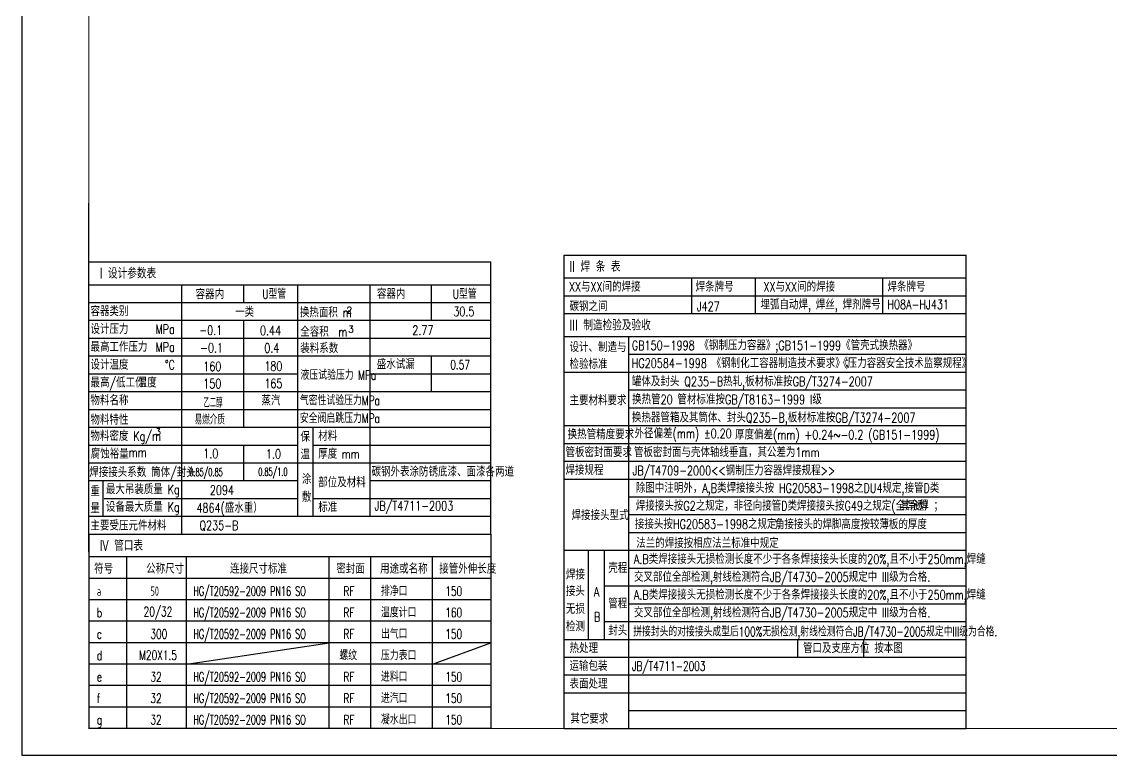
# Model space of a CAD drawing. Extents: x 28446 to 36913, y 3260 to 15560.
# Drawn here: x 28503 to 32567, y 9620 to 12358 of the extents above; entities that cross this region are included whole.
import ezdxf
from ezdxf.enums import TextEntityAlignment as Align

# ---------------------------------------------------------------- set-up
doc = ezdxf.new("R2010")
doc.units = 0
doc.header["$LTSCALE"] = 10
for name, color, linetype in [('1', 7, 'Continuous'), ('2', 1, 'Continuous'), ('K1', 4, 'Continuous')]:
    doc.layers.add(name, color=color, linetype=linetype)
doc.styles.add('HGCAD', font='gbenor.shx', dxfattribs={"width": 0.75, "bigfont": 'gbcbig.shx'})
doc.styles.add('hzfs', font='simplex.shx', dxfattribs={"width": 0.7, "bigfont": 'hzfs.shx'})
doc.styles.get("Standard").update_dxf_attribs({"font": 'txt', "width": 0.7, "bigfont": 'hztxt.shx'})

msp = doc.modelspace()

# ---------------------------------------------------------------- linework, layer by layer
for p, q in [((28502.804, 15560.049), (28502.804, 9620.049)), ((31238.826, 11401.549), (31238.826, 11268.549)), ((28752.804, 11310.049), (30252.804, 11310.049)), ((28752.804, 11243.549), (30252.804, 11243.549)), ((29778.804, 11177.049), (30252.804, 11177.049)), ((28804.776, 10645.049), (28804.776, 10512.049)), ((30675.019, 10385.049), (30675.019, 10052.549)), ((28502.804, 9620.049), (36912.804, 9620.049))]:
    msp.add_line(p, q)
at = {"linetype": 'ByBlock'}
for p, q in [((29330.118, 10778.049), (29330.118, 10645.049)), ((29117.776, 9960.049), (29649.305, 10040.049)), ((30035.304, 9960.049), (30252.804, 10040.049))]:
    msp.add_line(p, q, dxfattribs=at)
at = {"layer": '1', "color": 7}
for p, q in [((30526.326, 11401.549), (32026.326, 11401.549)), ((31001.326, 11401.549), (31001.326, 11268.549)), ((31713.826, 11401.549), (31713.826, 11268.549)), ((28752.804, 11376.549), (30252.804, 11376.549)), ((28752.804, 11376.549), (30177.804, 11376.549)), ((28752.804, 11376.549), (30252.804, 11376.549)), ((29098.392, 11376.549), (29098.392, 10445.549)), ((29330.118, 11376.549), (29330.118, 11310.049)), ((29531.804, 11376.549), (29531.804, 10512.049)), ((29801.171, 11376.549), (29801.171, 10512.049)), ((30030.089, 11376.549), (30030.089, 11243.549)), ((30526.326, 11335.049), (32026.326, 11335.049)), ((30526.326, 11268.549), (32026.326, 11268.549)), ((29330.118, 11243.549), (29330.118, 10844.549)), ((30766.754, 11183.049), (30766.754, 10784.049)), ((28752.804, 11177.049), (30252.804, 11177.049)), ((28752.804, 11110.549), (29531.804, 11110.549)), ((29531.804, 11110.549), (30177.804, 11110.549)), ((29588.804, 11110.549), (30252.804, 11110.549)), ((30030.089, 11110.549), (30030.089, 10977.549)), ((30766.754, 11116.549), (32026.326, 11116.549)), ((28752.804, 11044.049), (29531.804, 11044.049)), ((28752.804, 11044.049), (29531.804, 11044.049)), ((29801.171, 11044.049), (30252.804, 11044.049)), ((30526.326, 11050.049), (32026.326, 11050.049)), ((28752.804, 10977.549), (29531.804, 10977.549)), ((29531.804, 10977.549), (30252.804, 10977.549)), ((30766.754, 10983.549), (32026.326, 10983.549)), ((28752.804, 10911.049), (29531.804, 10911.049)), ((29531.804, 10911.049), (30252.804, 10911.049)), ((30766.754, 10917.049), (32026.326, 10917.049)), ((28752.804, 10844.549), (29531.804, 10844.549)), ((29531.804, 10844.549), (30252.804, 10844.549)), ((29588.804, 10844.549), (29588.804, 10578.549)), ((30526.326, 10850.549), (32026.326, 10850.549)), ((28752.804, 10778.049), (29531.804, 10778.049)), ((29588.804, 10778.049), (30252.804, 10778.049)), ((29778.804, 10778.049), (30252.804, 10778.049)), ((30526.326, 10784.049), (32026.326, 10784.049)), ((30526.326, 10784.049), (31951.326, 10784.049)), ((30526.326, 10784.049), (31951.326, 10784.049)), ((30526.326, 10784.049), (32026.326, 10784.049)), ((30766.754, 10784.049), (31951.326, 10784.049)), ((30766.754, 10784.049), (30766.754, 10052.549)), ((28752.804, 10711.549), (29531.804, 10711.549)), ((28752.804, 10711.549), (29531.804, 10711.549)), ((28752.804, 10711.549), (29531.804, 10711.549)), ((29531.804, 10711.549), (30252.804, 10711.549)), ((29531.804, 10711.549), (30252.804, 10711.549)), ((29588.804, 10711.549), (29588.804, 10512.049)), ((30526.326, 10717.549), (32026.326, 10717.549)), ((30526.326, 10651.049), (31951.326, 10651.049)), ((30526.326, 10651.049), (32026.326, 10651.049)), ((28752.804, 10645.049), (29531.804, 10645.049)), ((28752.804, 10645.049), (29531.804, 10645.049)), ((29801.171, 10645.049), (30252.804, 10645.049)), ((28809.66, 10578.549), (29531.804, 10578.549)), ((29588.804, 10578.549), (30252.804, 10578.549)), ((30766.754, 10584.549), (32026.326, 10584.549)), ((28752.804, 10512.049), (30252.804, 10512.049)), ((30766.754, 10518.049), (32026.326, 10518.049)), ((30766.754, 10451.549), (32026.326, 10451.549)), ((28752.804, 10445.549), (30252.804, 10445.549)), ((30526.326, 10385.049), (32026.326, 10385.049)), ((30616.001, 10385.049), (30616.001, 10052.549)), ((28895.304, 9720.049), (28895.304, 10360.049)), ((28895.304, 10027.549), (28895.304, 10360.049)), ((29117.776, 9720.049), (29117.776, 10360.049)), ((29649.305, 9720.049), (29649.305, 10360.049)), ((29804.587, 9720.049), (29804.587, 10360.049)), ((30035.304, 9720.049), (30035.304, 10360.049)), ((30766.754, 10318.549), (32026.326, 10318.549)), ((30252.804, 10280.049), (28752.804, 10280.049)), ((30252.804, 10280.049), (28752.804, 10280.049)), ((30675.019, 10252.049), (32026.326, 10252.049)), ((30252.804, 10200.049), (28752.804, 10200.049)), ((30766.754, 10185.549), (32026.326, 10185.549)), ((30252.804, 10120.049), (28752.804, 10120.049)), ((30675.019, 10119.049), (32026.326, 10119.049)), ((30252.804, 10040.049), (28752.804, 10040.049)), ((30526.326, 10052.549), (32026.326, 10052.549)), ((30526.326, 10052.549), (32026.326, 10052.549)), ((30616.001, 10052.549), (32026.326, 10052.549)), ((30766.754, 10052.549), (30766.754, 9919.549)), ((31397.442, 10052.549), (31397.442, 9986.049)), ((31642.803, 10052.549), (31642.803, 9986.049)), ((30252.804, 9960.049), (28752.804, 9960.049)), ((30526.326, 9986.049), (32026.326, 9986.049)), ((30526.326, 9919.549), (32026.326, 9919.549)), ((30526.326, 9919.549), (32026.326, 9919.549)), ((30766.754, 9919.549), (30766.754, 9720.049)), ((30252.804, 9880.049), (28752.804, 9880.049)), ((30526.326, 9853.049), (32026.326, 9853.049)), ((30526.326, 9853.049), (32026.326, 9853.049)), ((30252.804, 9800.049), (28752.804, 9800.049)), ((30766.754, 9786.549), (32026.326, 9786.549)), ((30252.804, 9720.049), (28752.804, 9720.049)), ((30526.326, 9720.049), (32026.326, 9720.049))]:
    msp.add_line(p, q, dxfattribs=at)
at = {"layer": '2'}
for p, q in [((28752.804, 10379.049), (28752.804, 11680.549)), ((30526.326, 10052.549), (30526.326, 11487.049)), ((30526.326, 11487.049), (32026.326, 11487.049)), ((32026.326, 10784.049), (32026.326, 11487.049)), ((28752.804, 11462.049), (30252.804, 11462.049)), ((30252.804, 10445.549), (30252.804, 11462.049)), ((30526.326, 11268.549), (32026.326, 11268.549)), ((30526.326, 11268.549), (32026.326, 11268.549)), ((30526.326, 11183.049), (32026.326, 11183.049)), ((32026.326, 10052.549), (32026.326, 10784.049)), ((28752.804, 10445.549), (28752.804, 9720.049)), ((28752.804, 10445.549), (30252.804, 10445.549)), ((28752.804, 10445.549), (30252.804, 10445.549)), ((28752.804, 10429.799), (28752.804, 9720.049)), ((30252.804, 10445.549), (30252.804, 9720.049)), ((30252.804, 10360.049), (28752.804, 10360.049)), ((30252.804, 10360.049), (28752.804, 10360.049)), ((30526.326, 9919.549), (30526.326, 10052.549)), ((32026.326, 9919.549), (32026.326, 10052.549)), ((30526.326, 9720.049), (30526.326, 9919.549)), ((32026.326, 9720.049), (32026.326, 9919.549))]:
    msp.add_line(p, q, dxfattribs=at)
at = {"layer": '2', "color": 1}
for p, q in [((30526.326, 11487.049), (32026.326, 11487.049)), ((28752.804, 10445.549), (30252.804, 10445.549))]:
    msp.add_line(p, q, dxfattribs=at)
at = {"layer": 'K1', "const_width": 4}
msp.add_lwpolyline([(36812.804, 9720.049), (36812.804, 15460.049), (28752.804, 15460.049), (28752.804, 9720.049)], close=True, dxfattribs=at)

# ---------------------------------------------------------------- texts
at = {"style": 'hzfs'}
for s, height, width, p in [('II 焊 条 表     ', 40, 0.75, (30546.326, 11444.299)), (' I 设计参数表', 40, 0.75, (28772.804, 11419.299)), ('XX与XX间的焊接', 35, 0.75, (30544.18, 11368.299)), ('焊条牌号', 35, 0.75, (31016.855, 11368.299)), ('XX与XX间的焊接', 35, 0.75, (31270.083, 11368.299)), ('焊条牌号', 35, 0.75, (31732.751, 11368.299)), ('容器内', 35, 0.75, (29151.408, 11340.227)), ('U型管', 35, 0.7, (29400.002, 11341.549)), ('容器内', 35, 0.75, (29827.733, 11341.549)), ('U型管', 35, 0.7, (30111.153, 11341.549)), ('碳钢之间', 35, 0.75, (30546.326, 11295.338)), ('J427', 35, 0.75, (31021.326, 11295.338)), ('埋弧自动焊, 焊丝, 焊剂牌号', 35, 0.75, (31258.826, 11301.799)), ('H08A-HJ431', 35, 0.75, (31732.345, 11303.007)), ('容器类别', 35, 0.75, (28758.993, 11276.799)), ('换热面积 m', 35, 0.75, (29540.3, 11272.555)), ('设计压力', 35, 0.75, (28758.993, 11210.299)), ('全容积  m', 35, 0.75, (29541.75, 11200.318)), ('III 制造检验及验收', 40, 0.75, (30546.326, 11225.799)), ('最高工作压力', 35, 0.75, (28758.993, 11143.799)), ('装料系数', 35, 0.75, (29541.75, 11138.465)), ('设计、制造与', 35, 0.75, (30546.326, 11142.765)), ('GB150-1998 《钢制压力容器》;GB151-1999《管壳式换热器》', 35, 0.75, (30778.984, 11149.799)), ('设计温度', 35, 0.75, (28758.993, 11077.299)), ('检验标准', 35, 0.75, (30546.326, 11079.465)), (' HG20584-1998 《钢制化工容器制造技术要求》；', 35, 0.75, (30760.659, 11083.299)), ('《压力容器安全技术监察规程》', 35, 0.75, (31548.953, 11083.299)), ('液压试验压力 MPa', 35, 0.7, (29542.535, 11039.115)), ('最高/低工作', 35, 0.75, (28758.993, 11010.799)), ('温度', 35, 0.75, (28935.161, 11010.512)), ('罐体及封头 Q235-B热轧,板材标准按GB/T3274-2007', 35, 0.75, (30779.193, 11015.049)), ('物料名称', 35, 0.75, (28758.993, 10944.299)), ('乙二醇', 35, 0.5, (29180.706, 10935.689)), ('蒸汽', 35, 0.75, (29396.995, 10943.523)), ('气密性试验压力MPa', 35, 0.7, (29540.077, 10944.299)), ('主要材料要求', 35, 0.75, (30546.326, 10944.231)), ('换热管20 管材标准按GB/T8163-1999 I级', 35, 0.75, (30779.786, 10947.991)), ('  易燃介质', 35, 0.6, (29118.678, 10872.549)), ('安全阀启跳压力MPa', 35, 0.7, (29540.077, 10877.799)), ('换热器管箱及其筒体、封头Q235-B,板材标准按GB/T3274-2007', 35, 0.75, (30779.193, 10880.103)), ('物料特性', 35, 0.75, (28758.993, 10871.764)), ('物料密度 Kg/m', 35, 0.75, (28758.993, 10811.299)), ('材料', 35, 0.75, (29608.804, 10811.299)), ('换热管精度要求', 34.9978, 0.75, (30539.421, 10817.376)), ('外径偏差(mm) %%p0.20', 34.99781, 0.75, (30789.125, 10820.837)), ('厚度偏差(mm) +0.24~-0.2 (GB151-1999)', 34.99781, 0.75, (31163.922, 10816.47)), ('管板密封面要求', 35, 0.75, (30531.326, 10750.799)), ('管板密封面与壳体轴线垂直，其公差为1mm', 35, 0.75, (30786.754, 10750.799)), ('腐蚀裕量', 35, 0.75, (28759.986, 10744.799)), ('1.0', 35, 0.75, (29179.789, 10746.362)), ('1.0', 35, 0.75, (29414.006, 10744.799)), ('厚度', 35, 0.75, (29608.804, 10744.799)), ('焊接接头系数 筒体/封头', 35, 0.75, (28754.703, 10676.214)), ('0.85/0.85', 30, 0.6, (29127.799, 10676.756)), ('0.85/1.0', 30, 0.6, (29384.777, 10677.863)), ('碳钢外表涂防锈底漆、面漆各两道', 35, 0.75, (29807.707, 10678.055)), ('焊接规程', 35, 0.75, (30531.326, 10684.299)), ('JB/T4709-2000<<钢制压力容器焊接规程>>', 35, 0.75, (30781.213, 10682.549)), ('部位及材料', 35, 0.75, (29608.804, 10638.105)), ('最大吊装质量 Kg', 35, 0.75, (28816.424, 10612.203)), ('除图中注明外，A,B类焊接接头按 HG20583-1998之DU4规定,接管D类', 35, 0.75, (30793.776, 10617.314)), ('JB/T4711-2003', 35, 0.75, (29818.779, 10550.898)), ('焊接接头按G2之规定，非径向接管D类焊接接头按G49之规定(全焊透）；', 35, 0.75, (30793.776, 10550.814)), ('其余焊', 35, 0.75, (31780.277, 10551.48)), ('设备最大质量 Kg', 35, 0.75, (28816.424, 10546.564)), ('标准', 35, 0.75, (29608.804, 10545.299)), ('焊接接头型式', 35, 0.75, (30553.999, 10515.317)), ('主要受压元件材料', 35, 0.75, (28758.993, 10476.714)), ('Q235-B', 35, 0.75, (29165.708, 10477.974)), ('接接头按HG20583-1998之规定，', 35, 0.75, (30790.412, 10482.472)), ('角接接头的焊脚高度按较薄板的厚度', 35, 0.75, (31312.75, 10481.48)), (' IV 管口表', 40, 0.75, (28772.804, 10402.799)), ('法兰的焊接按相应法兰标准中规定', 35, 0.75, (30795.279, 10411.48)), ('A.B类焊接接头无损检测长度不少于各条焊接接头长度的20%,且不小于250mm,焊缝', 35, 0.75, (30786.754, 10351.799)), ('符号', 35, 0.75, (28772.804, 10315.769)), ('公称尺寸', 35, 0.75, (28966.778, 10315.769)), ('连接尺寸标准', 35, 0.75, (29279.535, 10315.769)), ('密封面', 35, 0.75, (29676.277, 10315.769)), ('用途或名称', 35, 0.75, (29839.654, 10315.769)), ('接管外伸长度', 35, 0.75, (30060.296, 10315.769)), ('壳程', 35, 0.75, (30690.996, 10318.549)), ('焊接', 35, 0.75, (30532.915, 10294.032)), ('交叉部位全部检测,射线检测符合JB/T4730-2005规定中 III级为合格.', 35, 0.75, (30786.754, 10285.299)), ('接头', 35, 0.75, (30532.915, 10232.042)), ('A', 35, 0.75, (30637.235, 10230.127)), ('管程', 35, 0.75, (30690.996, 10185.549)), ('A.B类焊接接头无损检测长度不少于各条焊接接头长度的20%,且不小于250mm,焊缝', 35, 0.75, (30786.754, 10218.799)), ('无损', 35, 0.75, (30532.915, 10165.542)), ('交叉部位全部检测,射线检测符合JB/T4730-2005规定中 III级为合格.', 35, 0.75, (30786.754, 10152.299)), ('检测', 35, 0.75, (30532.915, 10100.207)), ('B', 35, 0.75, (30637.235, 10136.33)), ('封头', 35, 0.75, (30690.996, 10084.826)), ('拼接封头的对接接头成型后100%无损检测,射线检测符合JB/T4730-2005规定中III级为合格. ', 35, 0.695258, (30783.822, 10081.3)), ('热处理', 35, 0.75, (30546.326, 10019.299)), ('管口及支座方位', 35, 0.75, (31417.442, 10019.299)), ('按本图', 35, 0.75, (31683.461, 10019.299)), ('运输包装', 35, 0.75, (30546.326, 9952.799)), ('JB/T4711-2003', 35, 0.7, (30779.505, 9952.799)), ('表面处理', 35, 0.75, (30546.326, 9886.299)), ('其它要求', 35, 0.75, (30549.521, 9755.96))]:
    msp.add_text(s, height=height, dxfattribs=dict(at, width=width)).set_placement(p, align=Align.MIDDLE_LEFT)
for s, style, width, p in [('一类', 'hzfs', 0.75, (29298.625, 11257.018)), ('30.5', 'hzfs', 0.75, (30113.053, 11258.979)), ('-0.1', 'hzfs', 0.75, (29165.161, 11188.829)), ('0.44', 'hzfs', 0.75, (29391.625, 11188.033)), ('2.77', 'hzfs', 0.75, (29960.015, 11188.829)), ('-0.1', 'hzfs', 0.75, (29168.06, 11123.058)), ('0.4', 'hzfs', 0.75, (29407.272, 11122.603)), ('盛水试漏', 'hzfs', 0.75, (29827.31, 11061.435)), ('160', 'hzfs', 0.75, (29179.834, 11054.065)), ('180', 'hzfs', 0.75, (29407.796, 11055.039)), ('0.57', 'hzfs', 0.7, (30101.296, 11060.319)), ('150', 'hzfs', 0.75, (29179.834, 10989.569)), ('165', 'hzfs', 0.75, (29407.796, 10990.542)), ('2094', 'hzfs', 0.75, (29204.35, 10592.067)), ('4864(盛水重）', 'hzfs', 0.75, (29154.388, 10525.688)), ('50', 'HGCAD', 0.75, (28982.804, 10215.049)), ('HG/T20592-2009 PN16 SO', 'hzfs', 0.63, (29142.804, 10215.049)), ('RF', 'hzfs', 0.7, (29702.804, 10215.049)), ('排净口', 'hzfs', 0.7, (29842.804, 10215.049)), ('150', 'hzfs', 0.7, (30082.804, 10215.049)), ('a', 'HGCAD', 0.75, (28782.804, 10215.049)), ('b', 'hzfs', 0.7, (28782.804, 10135.049)), ('20/32', 'hzfs', 0.7, (28957.247, 10138.38)), ('HG/T20592-2009 PN16 SO', 'hzfs', 0.63, (29142.804, 10135.049)), ('RF', 'hzfs', 0.7, (29702.804, 10135.049)), ('温度计口', 'hzfs', 0.7, (29842.804, 10135.049)), ('160', 'hzfs', 0.7, (30082.804, 10135.049)), ('300', 'hzfs', 0.7, (28982.804, 10055.049)), ('HG/T20592-2009 PN16 SO', 'hzfs', 0.63, (29142.804, 10055.049)), ('RF', 'hzfs', 0.7, (29702.804, 10055.049)), ('出气口', 'hzfs', 0.7, (29842.804, 10055.049)), ('150', 'hzfs', 0.7, (30082.804, 10055.049)), ('c', 'hzfs', 0.7, (28782.804, 10055.049)), ('d', 'hzfs', 0.7, (28782.804, 9975.049)), ('M20X1.5', 'hzfs', 0.7, (28940.747, 9976.026)), ('螺纹', 'hzfs', 0.7, (29687.522, 9975.049)), ('压力表口', 'hzfs', 0.7, (29842.804, 9975.049)), ('e', 'hzfs', 0.7, (28782.804, 9895.049)), ('32', 'hzfs', 0.7, (28982.804, 9895.049)), ('HG/T20592-2009 PN16 SO', 'hzfs', 0.63, (29142.804, 9895.049)), ('RF', 'hzfs', 0.7, (29702.804, 9895.049)), ('进料口', 'hzfs', 0.7, (29842.804, 9895.049)), ('150', 'hzfs', 0.7, (30082.804, 9895.049)), ('f', 'hzfs', 0.7, (28782.804, 9815.049)), ('32', 'hzfs', 0.7, (28982.804, 9815.049)), ('HG/T20592-2009 PN16 SO', 'hzfs', 0.63, (29142.804, 9815.049)), ('RF', 'hzfs', 0.7, (29702.804, 9815.049)), ('进汽口', 'hzfs', 0.7, (29842.804, 9815.049)), ('150', 'hzfs', 0.7, (30082.804, 9815.049)), ('g', 'hzfs', 0.7, (28782.804, 9735.049)), ('32', 'hzfs', 0.7, (28982.804, 9735.049)), ('HG/T20592-2009 PN16 SO', 'hzfs', 0.63, (29142.804, 9735.049)), ('RF', 'hzfs', 0.7, (29702.804, 9735.049)), ('凝水出口', 'hzfs', 0.7, (29842.804, 9735.049)), ('150', 'hzfs', 0.7, (30082.804, 9735.049))]:
    msp.add_text(s, height=35, dxfattribs=dict(style=style, width=width)).set_placement(p)
for s, p in [('2', (29713.938, 11268.79)), ('3', (29720.156, 11197.925)), ('3', (29001.176, 10814.627))]:
    msp.add_text(s, height=25).set_placement(p)
at = {"style": 'hzfs', "width": 0.75}
for s, p in [('MPa', (29073.869, 11210.299)), ('MPa', (29073.869, 11143.799)), ('%%DC', (29073.869, 11077.299)), ('mm', (28969.293, 10750.321)), ('mm', (29763.804, 10744.799))]:
    msp.add_text(s, height=35, dxfattribs=at).set_placement(p, align=Align.MIDDLE_RIGHT)
for s, p in [('保', (29560.304, 10811.299)), ('温', (29560.304, 10744.799)), ('涂', (29565.415, 10653.112)), ('重', (28776.419, 10608.34)), ('敷', (29565.415, 10586.612)), ('量', (28776.419, 10543.826))]:
    msp.add_text(s, height=35, dxfattribs=at).set_placement(p, align=Align.MIDDLE)

doc.saveas('drawing.dxf')
